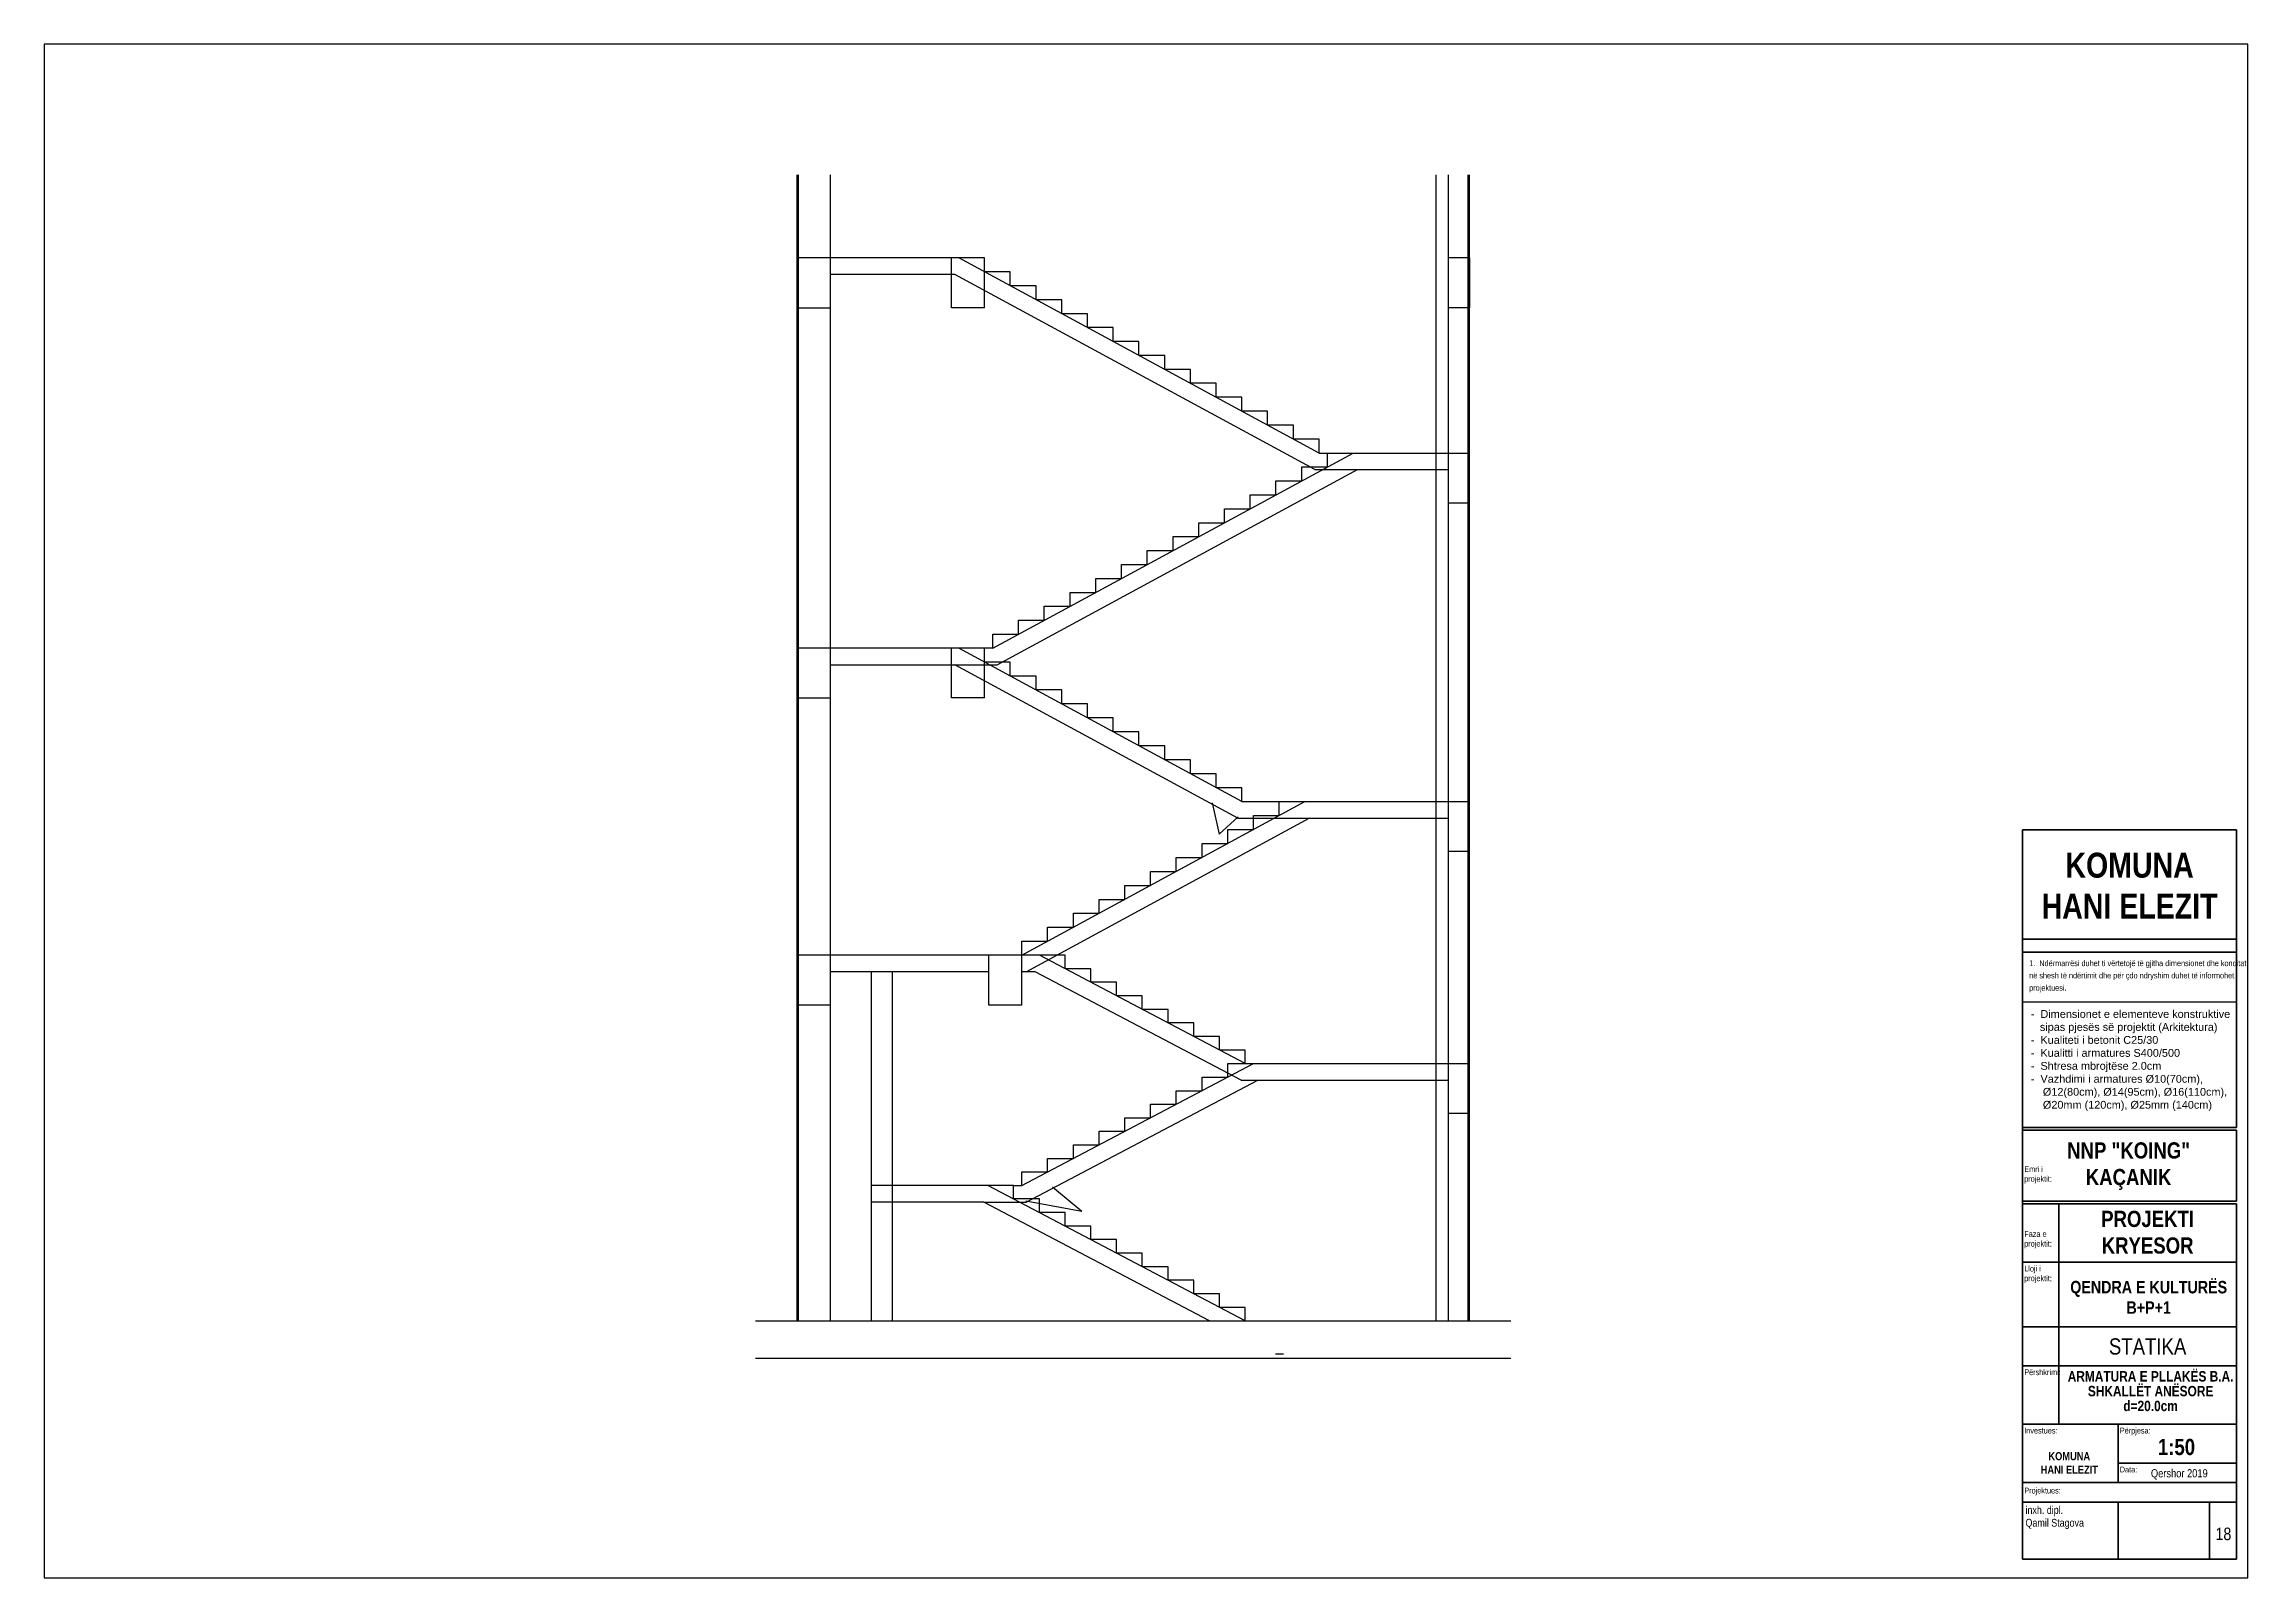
# Model space of a CAD drawing. Header units: inches. Extents: x -844 to 1810, y 816 to 2664.
import ezdxf

# ---------------------------------------------------------------- set-up
doc = ezdxf.new("R2010")
doc.units = ezdxf.units.IN
doc.layers.add('0_Pen_No__1', color=7, linetype='Continuous', lineweight=35)
doc.layers.add('TEKSTI_Pen_No__201', color=7, linetype='Continuous', lineweight=18)
doc.styles.add('GENERATED_STYLE_1', font='ARIAL.TTF')
doc.styles.add('GENERATED_STYLE_3', font='ARIALN.TTF')
doc.styles.add('GENERATED_STYLE_4', font='ARIALNB.TTF')

msp = doc.modelspace()

# ---------------------------------------------------------------- linework, layer by layer
for p, q in [((1810.3, 2664.2), (-844.4, 2664.2)), ((-844.4, 2664.2), (-844.4, 816)), ((1810.3, 816), (1810.3, 2664.2)), ((62.5, 2506.5), (62.5, 1125.7)), ((64, 2506.5), (64, 1125.7)), ((102.5, 2506.5), (102.5, 1125.7)), ((832.5, 1125.7), (832.5, 2506.5)), ((847.5, 1125.7), (847.5, 2506.5)), ((871, 1125.7), (871, 2506.5)), ((872.5, 1125.7), (872.5, 2506.5)), ((288.5, 2406.5), (62.5, 2406.5)), ((248.5, 2346.5), (248.5, 2406.5)), ((691.5, 2171.4), (257.5, 2406.5)), ((288.5, 2389.7), (288.5, 2406.5)), ((319.5, 2389.7), (288.5, 2389.7)), ((288.5, 2346.5), (288.5, 2389.7)), ((319.5, 2372.9), (319.5, 2389.7)), ((872.5, 2406.5), (847.5, 2406.5)), ((872.5, 2406.5), (872.5, 2346.5)), ((252.5, 2386.5), (102.5, 2386.5)), ((686.5, 2151.4), (252.5, 2386.5)), ((350.5, 2372.9), (319.5, 2372.9)), ((350.5, 2356.1), (350.5, 2372.9)), ((62.5, 2346.5), (102.5, 2346.5)), ((288.5, 2346.5), (248.5, 2346.5)), ((381.5, 2356.1), (350.5, 2356.1)), ((381.5, 2339.3), (381.5, 2356.1)), ((412.5, 2339.3), (381.5, 2339.3)), ((412.5, 2322.5), (412.5, 2339.3)), ((872.5, 2346.5), (847.5, 2346.5)), ((443.5, 2322.5), (412.5, 2322.5)), ((443.5, 2305.8), (443.5, 2322.5)), ((474.5, 2305.8), (443.5, 2305.8)), ((474.5, 2289), (474.5, 2305.8)), ((505.5, 2289), (474.5, 2289)), ((505.5, 2272.2), (505.5, 2289)), ((536.5, 2272.2), (505.5, 2272.2)), ((536.5, 2255.4), (536.5, 2272.2)), ((567.5, 2255.4), (536.5, 2255.4)), ((567.5, 2238.6), (567.5, 2255.4)), ((598.5, 2238.6), (567.5, 2238.6)), ((598.5, 2221.8), (598.5, 2238.6)), ((629.5, 2221.8), (598.5, 2221.8)), ((629.5, 2205), (629.5, 2221.8)), ((660.5, 2205), (629.5, 2205)), ((660.5, 2188.2), (660.5, 2205)), ((691.5, 2188.2), (660.5, 2188.2)), ((691.5, 2171.4), (691.5, 2188.2)), ((298.5, 1936.4), (732.5, 2171.4)), ((303.6, 1916.4), (737.6, 2151.4)), ((670.5, 2137.9), (670.5, 2154.6)), ((670.5, 2154.6), (701.5, 2154.6)), ((686.5, 2151.4), (847.5, 2151.4)), ((691.5, 2171.4), (872.5, 2171.4)), ((701.5, 2154.6), (701.5, 2171.4)), ((639.5, 2121.1), (639.5, 2137.9)), ((639.5, 2137.9), (670.5, 2137.9)), ((577.5, 2087.5), (577.5, 2104.3)), ((577.5, 2104.3), (608.5, 2104.3)), ((608.5, 2104.3), (608.5, 2121.1)), ((608.5, 2121.1), (639.5, 2121.1)), ((847.5, 2111.4), (872.5, 2111.4)), ((546.5, 2070.7), (546.5, 2087.5)), ((546.5, 2087.5), (577.5, 2087.5)), ((484.5, 2037.1), (484.5, 2053.9)), ((484.5, 2053.9), (515.5, 2053.9)), ((515.5, 2053.9), (515.5, 2070.7)), ((515.5, 2070.7), (546.5, 2070.7)), ((422.5, 2003.5), (422.5, 2020.3)), ((422.5, 2020.3), (453.5, 2020.3)), ((453.5, 2020.3), (453.5, 2037.1)), ((453.5, 2037.1), (484.5, 2037.1)), ((391.5, 1986.7), (391.5, 2003.5)), ((391.5, 2003.5), (422.5, 2003.5)), ((329.5, 1953.2), (329.5, 1970)), ((329.5, 1970), (360.5, 1970)), ((360.5, 1970), (360.5, 1986.7)), ((360.5, 1986.7), (391.5, 1986.7)), ((298.5, 1936.4), (298.5, 1953.2)), ((298.5, 1953.2), (329.5, 1953.2)), ((298.5, 1936.4), (62.5, 1936.4)), ((64, 1916.9), (64, 1934.9)), ((102.5, 1916.4), (303.6, 1916.4)), ((248.5, 1876.4), (248.5, 1936.4)), ((593.5, 1731.4), (252.5, 1916.4)), ((598.5, 1751.4), (257.5, 1936.4)), ((288.5, 1919.6), (288.5, 1936.4)), ((319.5, 1919.6), (288.5, 1919.6)), ((288.5, 1876.4), (288.5, 1919.6)), ((319.5, 1902.7), (319.5, 1919.6)), ((350.5, 1902.7), (319.5, 1902.7)), ((350.5, 1885.9), (350.5, 1902.7)), ((381.5, 1885.9), (350.5, 1885.9)), ((381.5, 1869.1), (381.5, 1885.9)), ((62.5, 1876.4), (102.5, 1876.4)), ((288.5, 1876.4), (248.5, 1876.4)), ((412.5, 1869.1), (381.5, 1869.1)), ((412.5, 1852.3), (412.5, 1869.1)), ((443.5, 1852.3), (412.5, 1852.3)), ((443.5, 1835.5), (443.5, 1852.3)), ((474.5, 1835.5), (443.5, 1835.5)), ((474.5, 1818.6), (474.5, 1835.5)), ((505.5, 1818.6), (474.5, 1818.6)), ((505.5, 1801.8), (505.5, 1818.6)), ((536.5, 1801.8), (505.5, 1801.8)), ((536.5, 1785), (536.5, 1801.8)), ((567.5, 1785), (536.5, 1785)), ((567.5, 1768.2), (567.5, 1785)), ((598.5, 1768.2), (567.5, 1768.2)), ((598.5, 1751.4), (598.5, 1768.2)), ((333.5, 1566.3), (674.5, 1751.4)), ((338.6, 1546.3), (679.6, 1731.4)), ((562.5, 1749.9), (571.1, 1712.1)), ((593.9, 1732.9), (571.1, 1712.1)), ((593.5, 1731.4), (847.5, 1731.4)), ((598.5, 1751.4), (872.5, 1751.4)), ((612.5, 1717.7), (612.5, 1734.5)), ((612.5, 1734.5), (643.5, 1734.5)), ((643.5, 1734.5), (643.5, 1751.4)), ((550.5, 1684.1), (550.5, 1700.9)), ((550.5, 1700.9), (581.5, 1700.9)), ((581.5, 1700.9), (581.5, 1717.7)), ((581.5, 1717.7), (612.5, 1717.7)), ((519.5, 1667.3), (519.5, 1684.1)), ((519.5, 1684.1), (550.5, 1684.1)), ((872.5, 1691.4), (847.5, 1691.4)), ((457.5, 1633.6), (457.5, 1650.4)), ((457.5, 1650.4), (488.5, 1650.4)), ((488.5, 1650.4), (488.5, 1667.3)), ((488.5, 1667.3), (519.5, 1667.3)), ((426.5, 1616.8), (426.5, 1633.6)), ((426.5, 1633.6), (457.5, 1633.6)), ((364.5, 1583.2), (364.5, 1600)), ((364.5, 1600), (395.5, 1600)), ((395.5, 1600), (395.5, 1616.8)), ((395.5, 1616.8), (426.5, 1616.8)), ((385.5, 1566.3), (62.5, 1566.3)), ((293.5, 1506.3), (293.5, 1566.3)), ((333.5, 1566.3), (333.5, 1583.2)), ((333.5, 1583.2), (364.5, 1583.2)), ((333.5, 1506.3), (333.5, 1566.3)), ((602.5, 1435.8), (354.5, 1566.3)), ((385.5, 1550), (385.5, 1566.3)), ((293.5, 1546.3), (102.5, 1546.3)), ((152.5, 1125.7), (152.5, 1546.3)), ((177.5, 1125.7), (177.5, 1546.3)), ((349.6, 1546.3), (333.5, 1546.3)), ((597.6, 1415.8), (349.6, 1546.3)), ((416.5, 1550), (385.5, 1550)), ((416.5, 1533.7), (416.5, 1550)), ((447.5, 1533.7), (416.5, 1533.7)), ((447.5, 1517.4), (447.5, 1533.7)), ((478.5, 1517.4), (447.5, 1517.4)), ((478.5, 1501.1), (478.5, 1517.4)), ((102.5, 1506.3), (62.5, 1506.3)), ((333.5, 1506.3), (293.5, 1506.3)), ((509.5, 1501.1), (478.5, 1501.1)), ((509.5, 1484.7), (509.5, 1501.1)), ((1538.9, 1510.2), (1796.6, 1510.2)), ((540.5, 1484.7), (509.5, 1484.7)), ((540.5, 1468.4), (540.5, 1484.7)), ((571.5, 1468.4), (540.5, 1468.4)), ((571.5, 1452.1), (571.5, 1468.4)), ((333.5, 1288.9), (612.5, 1435.8)), ((602.5, 1452.1), (571.5, 1452.1)), ((581.5, 1419.5), (581.5, 1435.8)), ((581.5, 1435.8), (872.5, 1435.8)), ((602.5, 1435.8), (602.5, 1452.1)), ((338.5, 1268.9), (617.5, 1415.8)), ((550.5, 1403.1), (550.5, 1419.5)), ((550.5, 1419.5), (581.5, 1419.5)), ((597.6, 1415.8), (847.5, 1415.8)), ((488.5, 1370.5), (488.5, 1386.8)), ((488.5, 1386.8), (519.5, 1386.8)), ((519.5, 1386.8), (519.5, 1403.1)), ((519.5, 1403.1), (550.5, 1403.1)), ((426.5, 1337.9), (426.5, 1354.2)), ((426.5, 1354.2), (457.5, 1354.2)), ((457.5, 1354.2), (457.5, 1370.5)), ((457.5, 1370.5), (488.5, 1370.5)), ((872.5, 1375.8), (847.5, 1375.8)), ((395.5, 1321.5), (395.5, 1337.9)), ((395.5, 1337.9), (426.5, 1337.9)), ((333.5, 1288.9), (333.5, 1305.2)), ((333.5, 1305.2), (364.5, 1305.2)), ((364.5, 1305.2), (364.5, 1321.5)), ((364.5, 1321.5), (395.5, 1321.5)), ((323.5, 1288.9), (152.5, 1288.9)), ((602.5, 1125.7), (292.5, 1288.9)), ((323.5, 1272.6), (323.5, 1288.9)), ((323.5, 1288.9), (333.5, 1288.9)), ((370.4, 1287.4), (405.8, 1257.9)), ((287.6, 1268.9), (152.5, 1268.9)), ((559.6, 1125.7), (287.6, 1268.9)), ((287.6, 1268.9), (330.5, 1268.9)), ((354.5, 1272.6), (323.5, 1272.6)), ((330.5, 1268.9), (338.5, 1268.9)), ((338.1, 1270.4), (405.8, 1257.9)), ((354.5, 1256.3), (354.5, 1272.6)), ((385.5, 1256.3), (354.5, 1256.3)), ((385.5, 1239.9), (385.5, 1256.3)), ((416.5, 1239.9), (385.5, 1239.9)), ((416.5, 1223.6), (416.5, 1239.9)), ((447.5, 1223.6), (416.5, 1223.6)), ((447.5, 1207.3), (447.5, 1223.6)), ((478.5, 1207.3), (447.5, 1207.3)), ((478.5, 1191), (478.5, 1207.3)), ((509.5, 1191), (478.5, 1191)), ((509.5, 1174.7), (509.5, 1191)), ((540.5, 1174.7), (509.5, 1174.7)), ((540.5, 1158.3), (540.5, 1174.7)), ((571.5, 1158.3), (540.5, 1158.3)), ((571.5, 1142), (571.5, 1158.3)), ((602.5, 1142), (571.5, 1142)), ((602.5, 1125.7), (602.5, 1142)), ((12.5, 1125.7), (922.5, 1125.7)), ((12.5, 1080.7), (922.5, 1080.7)), ((648.8, 1085.7), (638.8, 1085.7)), ((-844.4, 816), (1810.3, 816))]:
    msp.add_line(p, q)
at = {"layer": '0_Pen_No__1', "linetype": 'Continuous'}
for p, q in [((1538.9, 1358.8), (1538.9, 1717.5)), ((1538.9, 1717.5), (1796.6, 1717.5)), ((1796.6, 1717.5), (1796.6, 1358.8)), ((1538.9, 1585.8), (1796.6, 1585.8)), ((1538.9, 1570.2), (1796.6, 1570.2)), ((1538.9, 838.5), (1538.9, 1386.6)), ((1538.9, 1358.8), (1796.6, 1358.8)), ((1538.9, 1355.7), (1796.6, 1355.7)), ((1796.6, 1355.7), (1796.6, 1269.9)), ((1538.9, 1269.9), (1796.6, 1269.9)), ((1538.9, 1266.8), (1796.6, 1266.8)), ((1538.9, 1266.8), (1796.6, 1266.8)), ((1582.5, 1001.2), (1582.5, 1266.8)), ((1796.6, 1266.8), (1796.6, 838.5)), ((1538.9, 1196.5), (1796.6, 1196.5)), ((1538.9, 1118.4), (1796.6, 1118.4)), ((1538.9, 1071.5), (1796.6, 1071.5)), ((1538.9, 1001.2), (1796.6, 1001.2)), ((1654, 930.9), (1654, 1001.2)), ((1538.9, 930.9), (1796.6, 930.9)), ((1654, 954.3), (1796.6, 954.3)), ((1538.9, 907.4), (1796.6, 907.4)), ((1654, 907.4), (1654, 838.5)), ((1764.2, 838.5), (1764.2, 907.4)), ((1538.9, 838.5), (1796.6, 838.5))]:
    msp.add_line(p, q, dxfattribs=at)

# ---------------------------------------------------------------- texts
for s, insert, char_height, width, attachment_point, line_spacing_factor, style in [('\\A1;KOMUNA HANI ELEZIT', (1667.8, 1689.8), 30, 214.051, 2, 0.984903, 'GENERATED_STYLE_4'), ('\\A1;1.  Ndërmarrësi duhet ti vërtetojë të gjitha dimensionet dhe konditat në shesh të ndërtimit dhe për çdo ndryshim duhet të informohet projektuesi. ', (1546.8, 1560.2), 7.0313, 245.916, 1, 1.261061, 'GENERATED_STYLE_3'), ('\\A1;NNP "KOING"\\PKAÇANIK', (1666.6, 1340.9), 19.531, 214.051, 2, 0.984903, 'GENERATED_STYLE_4'), ('\\A1;Emri i\\Pprojektit:', (1540.9, 1312.1), 7.03, 67.539, 1, 0.996607, 'GENERATED_STYLE_3'), ('\\A1;PROJEKTI KRYESOR', (1689.5, 1258.4), 19.531, 214.051, 2, 0.984903, 'GENERATED_STYLE_4'), ('\\A1;Faza e \\Pprojektit:', (1540.9, 1234), 7.031, 67.539, 1, 0.996607, 'GENERATED_STYLE_3'), ('\\A1;Lloji i \\Pprojektit:', (1540.9, 1192.3), 7.031, 67.539, 1, 0.996607, 'GENERATED_STYLE_3'), ('\\A1;QENDRA E KULTURËS\\PB+P+1', (1690.8, 1173.9), 15, 214.051, 2, 0.984903, 'GENERATED_STYLE_4'), ('\\A1;ARMATURA E PLLAKËS B.A.\\PSHKALLËT ANËSORE\\Pd=20.0cm', (1693.1, 1065.2), 12.5, 236.62, 2, 0.8554, 'GENERATED_STYLE_4'), ('\\A1;inxh. dipl. \\PQamil Stagova', (1542.4, 902.6), 9.375, 167.016, 1, 0.98645, 'GENERATED_STYLE_3')]:
    msp.add_mtext(s, dxfattribs=dict(at, insert=insert, char_height=char_height, width=width, attachment_point=attachment_point, line_spacing_factor=line_spacing_factor, style=style))
for s, insert, char_height, attachment_point, style in [('\\A1;STATIKA', (1689.5, 1104.7), 19.531, 2, 'GENERATED_STYLE_3'), ('\\A1;Përshkrimi:', (1540.9, 1067.4), 7.031, 1, 'GENERATED_STYLE_3'), ('\\A1;Investues:', (1540.9, 997.1), 7.031, 1, 'GENERATED_STYLE_3'), ('\\A1;Përpjesa:', (1656, 997.1), 7.031, 1, 'GENERATED_STYLE_3'), ('\\A1;1:50', (1724.3, 983.6), 19.53, 2, 'GENERATED_STYLE_4'), ('\\A1;\\pi-24.727;KOMUNA \\P\\pi-33.963;HANI ELEZIT', (1594.7, 967.6), 9.766, 1, 'GENERATED_STYLE_4'), ('\\A1;Data: ', (1656, 950.2), 7.03, 1, 'GENERATED_STYLE_3'), ('\\A1;Qershor 2019', (1727.7, 947), 9.766, 2, 'GENERATED_STYLE_3'), ('\\A1;Projektues: ', (1540.9, 924.8), 7.031, 1, 'GENERATED_STYLE_3'), ('\\A1;18', (1780.8, 876.6), 15, 2, 'GENERATED_STYLE_3')]:
    msp.add_mtext(s, dxfattribs=dict(at, insert=insert, char_height=char_height, attachment_point=attachment_point, style=style))
at = {"layer": 'TEKSTI_Pen_No__201', "linetype": 'Continuous', "insert": (1548.8, 1500.2), "char_height": 9.375, "attachment_point": 1, "style": 'GENERATED_STYLE_1'}
msp.add_mtext('-  Dimensionet e elementeve konstruktive\\P   sipas pjesës së projektit (Arkitektura)\\P-  Kualiteti i betonit C25/30\\P-  Kualitti i armatures S400/500\\P-  Shtresa mbrojtëse 2.0cm\\P-  Vazhdimi i armatures Ø10(70cm), \\P    Ø12(80cm), Ø14(95cm), Ø16(110cm),\\P    Ø20mm (120cm), Ø25mm (140cm)    ', dxfattribs=at)

doc.saveas('drawing.dxf')
